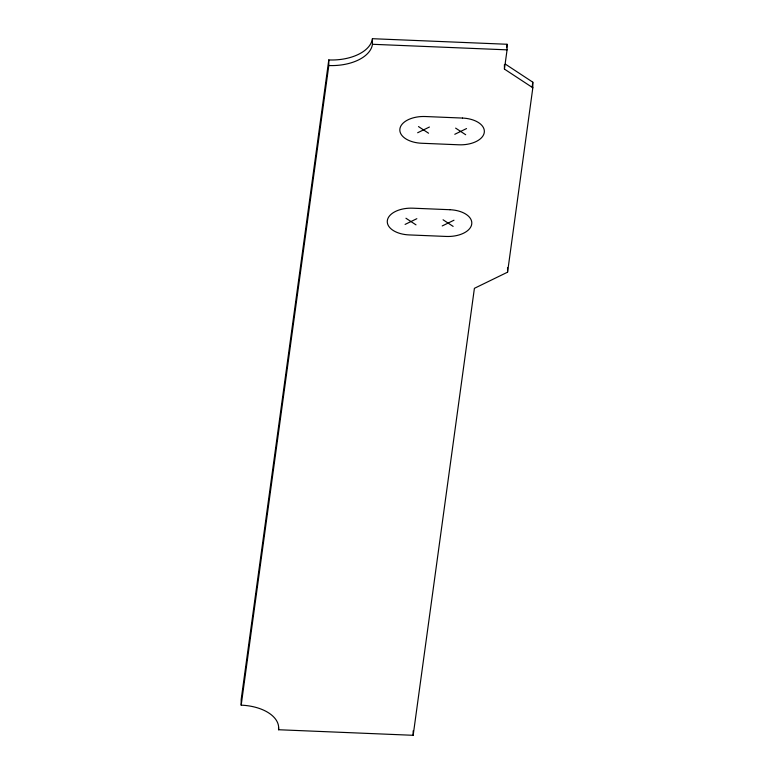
<?xml version="1.0" encoding="UTF-8"?>
<svg xmlns="http://www.w3.org/2000/svg" width="774" height="774" viewBox="0 0 774 774"><rect width="100%" height="100%" fill="white"/><g stroke="black" fill="none" stroke-linecap="round" stroke-linejoin="round"><path stroke-width="1.16" d="M532.831 87.772L504.435 69.089L507.067 49.846L507.047 44.263L372.429 38.7A40.625 22.978 -0.2 0 1 328.786 59.937L241.169 699.561L241.188 705.153A40.625 22.978 -0.2 0 1 278.553 729.737L413.171 735.3L474.404 288.325L507.57 272.177L532.831 87.772L532.812 82.189L505.393 64.145M241.188 705.153L328.805 65.529L328.786 59.937M506.583 47.659L507.047 44.263M532.154 86.978L532.812 82.189M417.65 132.751L429.406 127.033M454.783 134.289L466.529 128.571M405.092 224.412L416.847 218.694M442.225 225.94L453.98 220.222M328.805 65.529A40.625 22.978 -0.2 0 0 372.449 44.282L507.067 49.846M455.625 128.116L465.687 134.734M418.492 126.578L428.554 133.205M443.067 219.777L453.129 226.395M405.944 218.239L415.996 224.857M507.551 267.707L507.57 272.177M504.416 64.619L504.435 69.089M413.152 730.83L413.171 735.3M372.429 38.7L372.449 44.282M278.553 727.502L278.553 729.737M462.484 118.064L425.361 116.526A23.704 13.4 -0.2 0 0 399.897 128.919A23.704 13.4 -0.2 0 0 421.695 143.258L458.827 144.796A23.704 13.4 -0.2 0 0 484.282 132.402A23.704 13.4 -0.2 0 0 462.484 118.064M449.936 209.715L412.803 208.187A23.704 13.4 -0.2 0 0 387.339 220.571A23.704 13.4 -0.2 0 0 409.136 234.919L446.269 236.447A23.704 13.4 -0.2 0 0 471.734 224.063A23.704 13.4 -0.2 0 0 449.936 209.715"/></g></svg>
